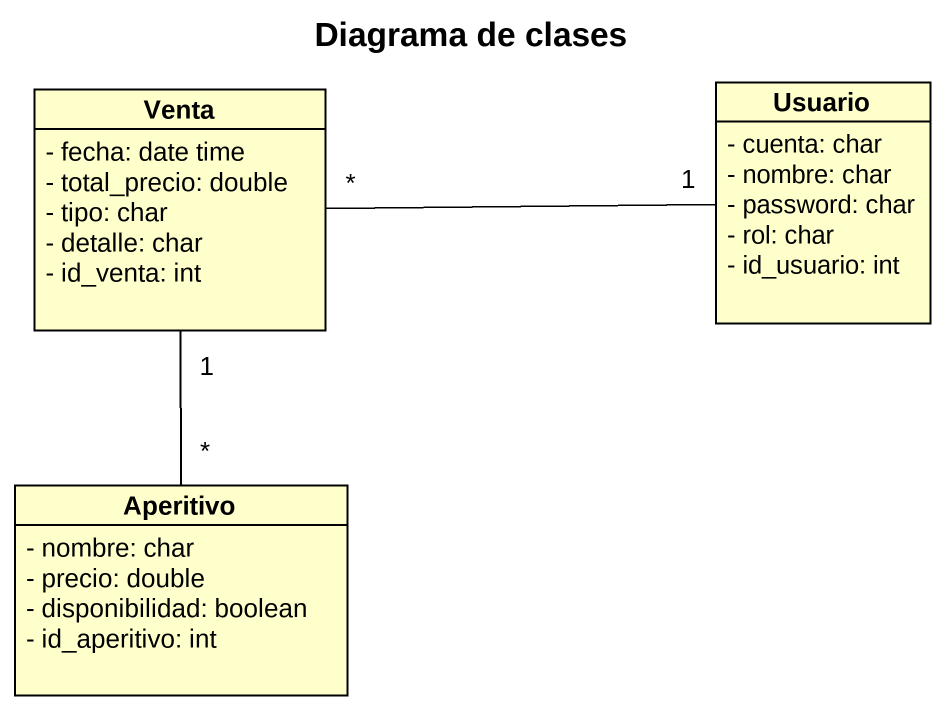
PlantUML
@startuml
title Diagrama de clases
hide circle
hide empty members
skinparam classAttributeIconSize 0
class Usuario {
  - cuenta: char
  - nombre: char
  - password: char
  - rol: char
  - id_usuario: int
}
class Venta {
  - fecha: date time
  - total_precio: double
  - tipo: char
  - detalle: char
  - id_venta: int
}
class Aperitivo {
  - nombre: char
  - precio: double
  - disponibilidad: boolean
  - id_aperitivo: int
}
Venta "*" -right- "1" Usuario
Venta "1" -- "*" Aperitivo
@enduml
